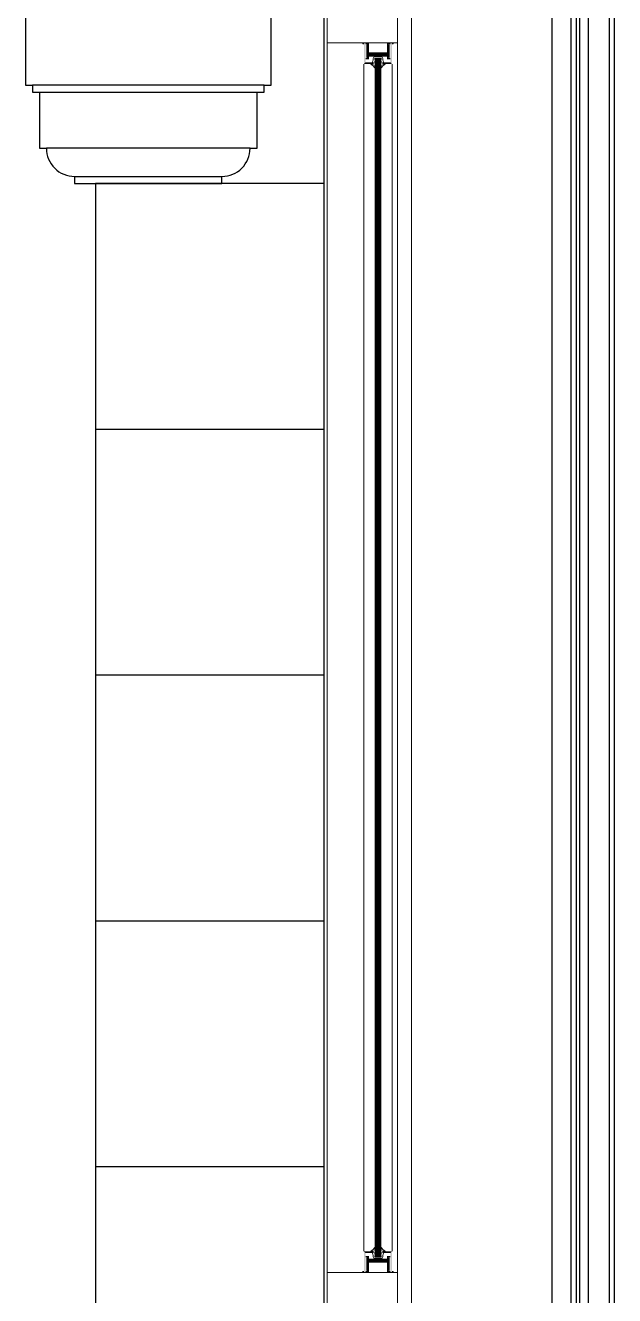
# Model space of a CAD drawing. Header units: inches. Extents: x -12478 to 399182, y -23212 to 525552.
# Drawn here: x 21785 to 22624, y 19429 to 21237 of the extents above; entities that cross this region are included whole.
import ezdxf

# ---------------------------------------------------------------- set-up
doc = ezdxf.new("R2010")
doc.units = ezdxf.units.IN
doc.header["$LTSCALE"] = 1000
doc.header["$MEASUREMENT"] = 0
for name, color, linetype, lineweight in [('A-FLOR-SLAB', 7, 'Continuous', 40), ('A-GLAZ', 134, 'Continuous', 18), ('A-RNDR-ALUM', 1, 'Continuous', 9), ('A-RNDR-PLST', 1, 'Continuous', 9), ('A-RNDR-PT36', 253, 'Continuous', 20), ('Wood treillis', 111, 'Continuous', 0)]:
    doc.layers.add(name, color=color, linetype=linetype, lineweight=lineweight)
doc.layers.add('Layer1', color=1, linetype='Continuous')

# ---------------------------------------------------------------- blocks, each defined once
blk = doc.blocks.new('GLAZ-5')
at = {"layer": 'A-GLAZ'}
for p, q in [((-26.3, 621.5, 0), (-26.3, 2328.5, 0)), ((-24.9, 621.5, 0), (-24.9, 2328.5, 0)), ((-23.6, 621.5, 0), (-23.6, 2328.5, 0)), ((-22.3, 621.5, 0), (-22.3, 2328.5, 0)), ((-20.9, 621.5, 0), (-20.9, 2328.5, 0)), ((-19.6, 621.5, 0), (-19.6, 2328.5, 0)), ((-18.3, 621.5, 0), (-18.3, 2328.5, 0))]:
    blk.add_line(p, q, dxfattribs=at)
at = {"layer": 'A-RNDR-ALUM'}
for p, q in [((-50, 2350, 0), (-50, 600, 0)), ((-38.2, 2347.4, 0), (-37.5, 2347.4, 0)), ((-38.2, 2329.4, 0), (-38.2, 2347.4, 0)), ((-38.2, 2347.4, 0), (-37.5, 2347.4, 0)), ((-38.2, 2329.4, 0), (-38.2, 2347.4, 0)), ((-37.5, 2329.4, 0), (-37.5, 2347.4, 0)), ((-37.5, 2329.4, 0), (-37.5, 2347.4, 0)), ((-37.5, 2335.7, 0), (-7.1, 2335.7, 0)), ((-37.5, 2335.7, 0), (-7.1, 2335.7, 0)), ((-37.5, 2334.6, 0), (-7.1, 2334.6, 0)), ((-37.5, 2334.6, 0), (-7.1, 2334.6, 0)), ((-37.5, 2333.4, 0), (-7.1, 2333.4, 0)), ((-37.5, 2333.4, 0), (-7.1, 2333.4, 0)), ((-36, 2347.4, 0), (-35.3, 2347.4, 0)), ((-36, 2347.4, 0), (-35.3, 2347.4, 0)), ((-6.4, 2347.4, 0), (-7.1, 2347.4, 0)), ((-7.1, 2329.4, 0), (-7.1, 2347.4, 0)), ((-6.4, 2347.4, 0), (-7.1, 2347.4, 0)), ((-7.1, 2329.4, 0), (-7.1, 2347.4, 0)), ((-6.4, 2329.4, 0), (-6.4, 2347.4, 0)), ((-6.4, 2329.4, 0), (-6.4, 2347.4, 0)), ((50, 2350, 0), (50, 600, 0)), ((-38.2, 2329.4, 0), (-37.5, 2329.4, 0)), ((-38.2, 2329.4, 0), (-37.5, 2329.4, 0)), ((-37.5, 2332.2, 0), (-7.1, 2332.2, 0)), ((-37.5, 2332.2, 0), (-7.1, 2332.2, 0)), ((-37.5, 2331.1, 0), (-7.1, 2331.1, 0)), ((-37.5, 2331.1, 0), (-7.1, 2331.1, 0)), ((-36, 2329.4, 0), (-35.3, 2329.4, 0)), ((-36, 2329.4, 0), (-35.3, 2329.4, 0)), ((-6.4, 2329.4, 0), (-7.1, 2329.4, 0)), ((-6.4, 2329.4, 0), (-7.1, 2329.4, 0)), ((-38.2, 620.6, 0), (-37.5, 620.6, 0)), ((-38.2, 620.6, 0), (-38.2, 602.6, 0)), ((-38.2, 620.6, 0), (-37.5, 620.6, 0)), ((-38.2, 620.6, 0), (-38.2, 602.6, 0)), ((-37.5, 620.6, 0), (-37.5, 602.6, 0)), ((-37.5, 620.6, 0), (-37.5, 602.6, 0)), ((-37.5, 618.9, 0), (-7.1, 618.9, 0)), ((-37.5, 618.9, 0), (-7.1, 618.9, 0)), ((-37.5, 617.8, 0), (-7.1, 617.8, 0)), ((-37.5, 617.8, 0), (-7.1, 617.8, 0)), ((-37.5, 616.6, 0), (-7.1, 616.6, 0)), ((-37.5, 616.6, 0), (-7.1, 616.6, 0)), ((-37.5, 615.4, 0), (-7.1, 615.4, 0)), ((-37.5, 615.4, 0), (-7.1, 615.4, 0)), ((-36, 620.6, 0), (-35.3, 620.6, 0)), ((-36, 620.6, 0), (-35.3, 620.6, 0)), ((-6.4, 620.6, 0), (-7.1, 620.6, 0)), ((-7.1, 620.6, 0), (-7.1, 602.6, 0)), ((-6.4, 620.6, 0), (-7.1, 620.6, 0)), ((-7.1, 620.6, 0), (-7.1, 602.6, 0)), ((-6.4, 620.6, 0), (-6.4, 602.6, 0)), ((-6.4, 620.6, 0), (-6.4, 602.6, 0)), ((-38.2, 602.6, 0), (-37.5, 602.6, 0)), ((-38.2, 602.6, 0), (-37.5, 602.6, 0)), ((-37.5, 614.3, 0), (-7.1, 614.3, 0)), ((-37.5, 614.3, 0), (-7.1, 614.3, 0)), ((-36, 602.6, 0), (-35.3, 602.6, 0)), ((-36, 602.6, 0), (-35.3, 602.6, 0)), ((-6.4, 602.6, 0), (-7.1, 602.6, 0)), ((-6.4, 602.6, 0), (-7.1, 602.6, 0))]:
    blk.add_line(p, q, dxfattribs=at)
for points in [[(-50, 2350), (50, 2350), (50, 2400), (-50, 2400)], [(-50, 600), (50, 600), (50, 550), (-50, 550)]]:
    blk.add_lwpolyline(points, close=True, dxfattribs=at)
at = {"layer": 'A-RNDR-ALUM', "const_width": 0.928, "elevation": 0}
for points in [[(-43.7, 2348.6, -0.414214), (-44.2, 2349.1)], [(-43.7, 2348.6, -0.414214), (-44.2, 2349.1)], [(-0.7, 2348.6, 0.414214), (-0.2, 2349.1)], [(-0.7, 2348.6, 0.414214), (-0.2, 2349.1)], [(-43.7, 601.4, 0.414214), (-44.2, 600.9)], [(-43.7, 601.4, 0.414214), (-44.2, 600.9)], [(-0.7, 601.4, -0.414214), (-0.2, 600.9)], [(-0.7, 601.4, -0.414214), (-0.2, 600.9)]]:
    blk.add_lwpolyline(points, format="xyb", dxfattribs=at)
at = {"layer": 'A-RNDR-ALUM', "elevation": 0}
for points in [[(-14, 2322.4), (-15.6, 2322.4), (-15.6, 2319.5, -0.015553), (-14.8, 2320), (-11.6, 2320, 0.104304), (-18.3, 2313.9), (-18.3, 2316.5, -0.016036), (-17.6, 2317.2), (-17.6, 2318.5), (-18.3, 2319.1), (-18.3, 2322), (-17.6, 2321.3), (-17.6, 2323.7), (-18.3, 2324.3), (-18.3, 2327.2), (-17.6, 2326.5), (-17.6, 2327.8, 0.414214), (-18.3, 2328.5), (-26.3, 2328.5, 0.414214), (-26.9, 2327.8), (-26.9, 2326.5), (-26.3, 2327.2), (-26.3, 2324.3), (-26.9, 2323.7), (-26.9, 2321.3), (-26.3, 2322), (-26.3, 2319.1), (-26.9, 2318.5), (-26.9, 2317.2, -0.016036), (-26.3, 2316.5), (-26.3, 2313.9, 0.104304), (-33, 2320), (-29.8, 2320, -0.015553), (-28.9, 2319.5), (-28.9, 2322.4), (-30.6, 2322.4, 0.021646), (-28.9, 2325.9), (-28.9, 2327.8, -0.414214), (-26.3, 2330.5), (-18.3, 2330.5, -0.414214), (-15.6, 2327.8), (-15.6, 2325.9, 0.021646)], [(-14, 627.6), (-15.6, 627.6), (-15.6, 630.5, 0.015553), (-14.8, 630), (-11.6, 630, -0.104304), (-18.3, 636.1), (-18.3, 633.5, 0.016036), (-17.6, 632.8), (-17.6, 631.5), (-18.3, 630.9), (-18.3, 628), (-17.6, 628.7), (-17.6, 626.3), (-18.3, 625.7), (-18.3, 622.8), (-17.6, 623.5), (-17.6, 622.2, -0.414214), (-18.3, 621.5), (-26.3, 621.5, -0.414214), (-26.9, 622.2), (-26.9, 623.5), (-26.3, 622.8), (-26.3, 625.7), (-26.9, 626.3), (-26.9, 628.7), (-26.3, 628), (-26.3, 630.9), (-26.9, 631.5), (-26.9, 632.8, 0.016036), (-26.3, 633.5), (-26.3, 636.1, -0.104304), (-33, 630), (-29.8, 630, 0.015553), (-28.9, 630.5), (-28.9, 627.6), (-30.6, 627.6, -0.021646), (-28.9, 624.1), (-28.9, 622.2, 0.414214), (-26.3, 619.5), (-18.3, 619.5, 0.414214), (-15.6, 622.2), (-15.6, 624.1, -0.021646)]]:
    blk.add_lwpolyline(points, format="xyb", close=True, dxfattribs=at)
at = {"layer": 'A-RNDR-ALUM'}
for points in [[(-44.6, 2350, 0), (-44.6, 2349.1, 0), (-42.2, 2350, 0), (-43.7, 2349.1, 0)], [(-44.6, 2350, 0), (-44.6, 2349.1, 0), (-42.2, 2350, 0), (-43.7, 2349.1, 0)], [(-42.2, 2350, 0), (-43.7, 2349.1, 0), (-42.2, 2348.2, 0), (-43.7, 2348.2, 0)], [(-42.2, 2350, 0), (-43.7, 2349.1, 0), (-42.2, 2348.2, 0), (-43.7, 2348.2, 0)], [(-36.9, 2348.2, 0), (-35, 2350, 0), (-39.8, 2348.2, 0), (-39.8, 2350, 0)], [(-36.9, 2348.2, 0), (-35, 2350, 0), (-39.8, 2348.2, 0), (-39.8, 2350, 0)], [(-36.9, 2336, 0), (-35, 2336, 0), (-36.9, 2348.2, 0), (-35, 2350, 0)], [(-36.9, 2336, 0), (-35, 2336, 0), (-36.9, 2348.2, 0), (-35, 2350, 0)], [(-7.5, 2348.2, 0), (-9.4, 2350, 0), (-4.6, 2348.2, 0), (-4.6, 2350, 0)], [(-7.5, 2336, 0), (-9.4, 2336, 0), (-7.5, 2348.2, 0), (-9.4, 2350, 0)], [(-7.5, 2336, 0), (-9.4, 2336, 0), (-7.5, 2348.2, 0), (-9.4, 2350, 0)], [(-7.5, 2348.2, 0), (-9.4, 2350, 0), (-4.6, 2348.2, 0), (-4.6, 2350, 0)], [(-2.2, 2350, 0), (-0.7, 2349.1, 0), (-2.2, 2348.2, 0), (-0.7, 2348.2, 0)], [(0.2, 2350, 0), (0.2, 2349.1, 0), (-2.2, 2350, 0), (-0.7, 2349.1, 0)], [(-2.2, 2350, 0), (-0.7, 2349.1, 0), (-2.2, 2348.2, 0), (-0.7, 2348.2, 0)], [(0.2, 2350, 0), (0.2, 2349.1, 0), (-2.2, 2350, 0), (-0.7, 2349.1, 0)], [(-40.6, 2322.4, 0), (-40.6, 2321.2, 0), (-29.9, 2322.4, 0), (-29.9, 2321.2, 0)], [(-40.6, 2322.4, 0), (-40.6, 2321.2, 0), (-29.9, 2322.4, 0), (-29.9, 2321.2, 0)], [(-40.6, 2321.2, 0), (-40.6, 2320, 0), (-29.9, 2321.2, 0), (-29.9, 2320, 0)], [(-40.6, 2321.2, 0), (-40.6, 2320, 0), (-29.9, 2321.2, 0), (-29.9, 2320, 0)], [(-39.8, 2326.7, 0), (-39.8, 2328.6, 0), (-35, 2326.7, 0), (-36.9, 2328.6, 0)], [(-39.8, 2326.7, 0), (-39.8, 2328.6, 0), (-35, 2326.7, 0), (-36.9, 2328.6, 0)], [(-36.9, 2330.7, 0), (-35, 2330.7, 0), (-36.9, 2328.6, 0), (-35, 2326.7, 0)], [(-36.9, 2330.7, 0), (-35, 2330.7, 0), (-36.9, 2328.6, 0), (-35, 2326.7, 0)], [(-4.3, 2322.4, 0), (-4.3, 2321.2, 0), (-15.1, 2322.4, 0), (-15.1, 2321.2, 0)], [(-4.3, 2322.4, 0), (-4.3, 2321.2, 0), (-15.1, 2322.4, 0), (-15.1, 2321.2, 0)], [(-4.3, 2321.2, 0), (-4.3, 2320, 0), (-15.1, 2321.2, 0), (-15.1, 2320, 0)], [(-4.3, 2321.2, 0), (-4.3, 2320, 0), (-15.1, 2321.2, 0), (-15.1, 2320, 0)], [(-7.5, 2330.7, 0), (-9.4, 2330.7, 0), (-7.5, 2328.6, 0), (-9.4, 2326.7, 0)], [(-7.5, 2330.7, 0), (-9.4, 2330.7, 0), (-7.5, 2328.6, 0), (-9.4, 2326.7, 0)], [(-4.6, 2326.7, 0), (-4.6, 2328.6, 0), (-9.4, 2326.7, 0), (-7.5, 2328.6, 0)], [(-4.6, 2326.7, 0), (-4.6, 2328.6, 0), (-9.4, 2326.7, 0), (-7.5, 2328.6, 0)], [(-40.6, 628.8, 0), (-40.6, 630, 0), (-29.9, 628.8, 0), (-29.9, 630, 0)], [(-40.6, 628.8, 0), (-40.6, 630, 0), (-29.9, 628.8, 0), (-29.9, 630, 0)], [(-40.6, 627.6, 0), (-40.6, 628.8, 0), (-29.9, 627.6, 0), (-29.9, 628.8, 0)], [(-40.6, 627.6, 0), (-40.6, 628.8, 0), (-29.9, 627.6, 0), (-29.9, 628.8, 0)], [(-39.8, 623.3, 0), (-39.8, 621.4, 0), (-35, 623.3, 0), (-36.9, 621.4, 0)], [(-39.8, 623.3, 0), (-39.8, 621.4, 0), (-35, 623.3, 0), (-36.9, 621.4, 0)], [(-36.9, 619.3, 0), (-35, 619.3, 0), (-36.9, 621.4, 0), (-35, 623.3, 0)], [(-36.9, 619.3, 0), (-35, 619.3, 0), (-36.9, 621.4, 0), (-35, 623.3, 0)], [(-4.3, 628.8, 0), (-4.3, 630, 0), (-15.1, 628.8, 0), (-15.1, 630, 0)], [(-4.3, 628.8, 0), (-4.3, 630, 0), (-15.1, 628.8, 0), (-15.1, 630, 0)], [(-4.3, 627.6, 0), (-4.3, 628.8, 0), (-15.1, 627.6, 0), (-15.1, 628.8, 0)], [(-4.3, 627.6, 0), (-4.3, 628.8, 0), (-15.1, 627.6, 0), (-15.1, 628.8, 0)], [(-4.6, 623.3, 0), (-4.6, 621.4, 0), (-9.4, 623.3, 0), (-7.5, 621.4, 0)], [(-7.5, 619.3, 0), (-9.4, 619.3, 0), (-7.5, 621.4, 0), (-9.4, 623.3, 0)], [(-4.6, 623.3, 0), (-4.6, 621.4, 0), (-9.4, 623.3, 0), (-7.5, 621.4, 0)], [(-7.5, 619.3, 0), (-9.4, 619.3, 0), (-7.5, 621.4, 0), (-9.4, 623.3, 0)], [(-44.6, 600, 0), (-44.6, 600.9, 0), (-42.2, 600, 0), (-43.7, 600.9, 0)], [(-44.6, 600, 0), (-44.6, 600.9, 0), (-42.2, 600, 0), (-43.7, 600.9, 0)], [(-42.2, 600, 0), (-43.7, 600.9, 0), (-42.2, 601.8, 0), (-43.7, 601.8, 0)], [(-42.2, 600, 0), (-43.7, 600.9, 0), (-42.2, 601.8, 0), (-43.7, 601.8, 0)], [(-36.9, 601.8, 0), (-35, 600, 0), (-39.8, 601.8, 0), (-39.8, 600, 0)], [(-36.9, 601.8, 0), (-35, 600, 0), (-39.8, 601.8, 0), (-39.8, 600, 0)], [(-36.9, 614, 0), (-35, 614, 0), (-36.9, 601.8, 0), (-35, 600, 0)], [(-36.9, 614, 0), (-35, 614, 0), (-36.9, 601.8, 0), (-35, 600, 0)], [(-7.5, 614, 0), (-9.4, 614, 0), (-7.5, 601.8, 0), (-9.4, 600, 0)], [(-7.5, 614, 0), (-9.4, 614, 0), (-7.5, 601.8, 0), (-9.4, 600, 0)], [(-7.5, 601.8, 0), (-9.4, 600, 0), (-4.6, 601.8, 0), (-4.6, 600, 0)], [(-7.5, 601.8, 0), (-9.4, 600, 0), (-4.6, 601.8, 0), (-4.6, 600, 0)], [(-2.2, 600, 0), (-0.7, 600.9, 0), (-2.2, 601.8, 0), (-0.7, 601.8, 0)], [(-2.2, 600, 0), (-0.7, 600.9, 0), (-2.2, 601.8, 0), (-0.7, 601.8, 0)], [(0.2, 600, 0), (0.2, 600.9, 0), (-2.2, 600, 0), (-0.7, 600.9, 0)], [(0.2, 600, 0), (0.2, 600.9, 0), (-2.2, 600, 0), (-0.7, 600.9, 0)]]:
    blk.add_solid(points, dxfattribs=at)
for points in [[(-42.2, 2320, 0), (-39.8, 2322.4, 0), (-42.2, 2350, 0), (-39.8, 2350, 0)], [(-42.2, 2320, 0), (-39.8, 2322.4, 0), (-42.2, 2350, 0), (-39.8, 2350, 0)], [(-4.6, 2322.4, 0), (-2.2, 2320, 0), (-4.6, 2350, 0), (-2.2, 2350, 0)], [(-4.6, 2322.4, 0), (-2.2, 2320, 0), (-4.6, 2350, 0), (-2.2, 2350, 0)], [(-42.2, 2320, 0), (-39.8, 2322.4, 0), (-40.1, 2320, 0), (-40.1, 2322.4, 0)], [(-42.2, 2320, 0), (-39.8, 2322.4, 0), (-40.1, 2320, 0), (-40.1, 2322.4, 0)], [(-2.2, 2320, 0), (-4.6, 2322.4, 0), (-4.3, 2320, 0), (-4.3, 2322.4, 0)], [(-2.2, 2320, 0), (-4.6, 2322.4, 0), (-4.3, 2320, 0), (-4.3, 2322.4, 0)], [(-42.2, 630, 0), (-39.8, 627.6, 0), (-42.2, 600, 0), (-39.8, 600, 0)], [(-42.2, 630, 0), (-39.8, 627.6, 0), (-40.1, 630, 0), (-40.1, 627.6, 0)], [(-42.2, 630, 0), (-39.8, 627.6, 0), (-42.2, 600, 0), (-39.8, 600, 0)], [(-42.2, 630, 0), (-39.8, 627.6, 0), (-40.1, 630, 0), (-40.1, 627.6, 0)], [(-4.6, 627.6, 0), (-2.2, 630, 0), (-4.6, 600, 0), (-2.2, 600, 0)], [(-2.2, 630, 0), (-4.6, 627.6, 0), (-4.3, 630, 0), (-4.3, 627.6, 0)], [(-4.6, 627.6, 0), (-2.2, 630, 0), (-4.6, 600, 0), (-2.2, 600, 0)], [(-2.2, 630, 0), (-4.6, 627.6, 0), (-4.3, 630, 0), (-4.3, 627.6, 0)]]:
    blk.add_trace(points, dxfattribs=at)
at = {"layer": 'A-RNDR-PT36'}
for p, q in [((-42.2, 630, 0), (-42.2, 2320, 0)), ((-2.2, 2320, 0), (-2.2, 630, 0))]:
    blk.add_line(p, q, dxfattribs=at)

msp = doc.modelspace()

# ---------------------------------------------------------------- linework, layer by layer
at = {"layer": 'A-RNDR-PLST', "color": 1, "ltscale": 0.03}
msp.add_line((22335, 18862.1, 0), (22335, 22312.1, 0), dxfattribs=at)
at = {"layer": 'Layer1'}
for p, q in [((22210, 22312.1, 0), (22210, 18862.1, 0)), ((22125, 21152.1, 0), (21795, 21152.1, 0)), ((21805, 21142.1, 0), (22115, 21142.1, 0)), ((22105, 21062.1, 0), (21815, 21062.1, 0)), ((21855, 21022.1, 0), (22065, 21022.1, 0)), ((21885, 21012.1, 0), (21885, 18862.1, 0)), ((22210, 21012.1, 0), (21885, 21012.1, 0)), ((22210, 20662.1, 0), (21885, 20662.1, 0)), ((22210, 20312.1, 0), (21885, 20312.1, 0)), ((22210, 19962.1, 0), (21885, 19962.1, 0)), ((22210, 19612.1, 0), (21885, 19612.1, 0))]:
    msp.add_line(p, q, dxfattribs=at)
at = {"layer": 'Layer1', "elevation": 0}
msp.add_lwpolyline([(21855, 21012.1), (22065, 21012.1), (22065, 21022.1, 0.414214), (22105, 21062.1), (22115, 21062.1), (22115, 21142.1), (22125, 21142.1), (22125, 21152.1), (22135, 21152.1), (22135, 21262.1), (21785, 21262.1), (21785, 21152.1), (21795, 21152.1), (21795, 21142.1), (21805, 21142.1), (21805, 21062.1), (21815, 21062.1, 0.414214), (21855, 21022.1), (21855, 21012.1)], format="xyb", close=True, dxfattribs=at)
at = {"layer": 'Wood treillis', "lineweight": -2}
for p, q in [((22586.8, 21874.6, 0), (22586.8, 19042.1, 0)), ((22569.3, 21849.6, 0), (22569.3, 19042.1, 0)), ((22574.3, 21849.6, 0), (22574.3, 19042.1, 0)), ((22535, 21837.1, 0), (22535, 18862.1, 0)), ((22561.8, 21837.1, 0), (22561.8, 19042.1, 0))]:
    msp.add_line(p, q, dxfattribs=at)
at = {"layer": 'Wood treillis', "lineweight": -2, "elevation": 0}
for points in [[(22616.8, 19042.1), (22616.8, 21957.1)], [(22624.3, 19042.1), (22624.3, 21949.6)]]:
    msp.add_lwpolyline(points, dxfattribs=at)

# ---------------------------------------------------------------- block references
at = {"layer": 'A-FLOR-SLAB', "extrusion": (0, 0, -1), "zscale": -1}
msp.add_blockref('GLAZ-5', (-22265, 18862.1, 0), dxfattribs=at)

doc.saveas('drawing.dxf')
